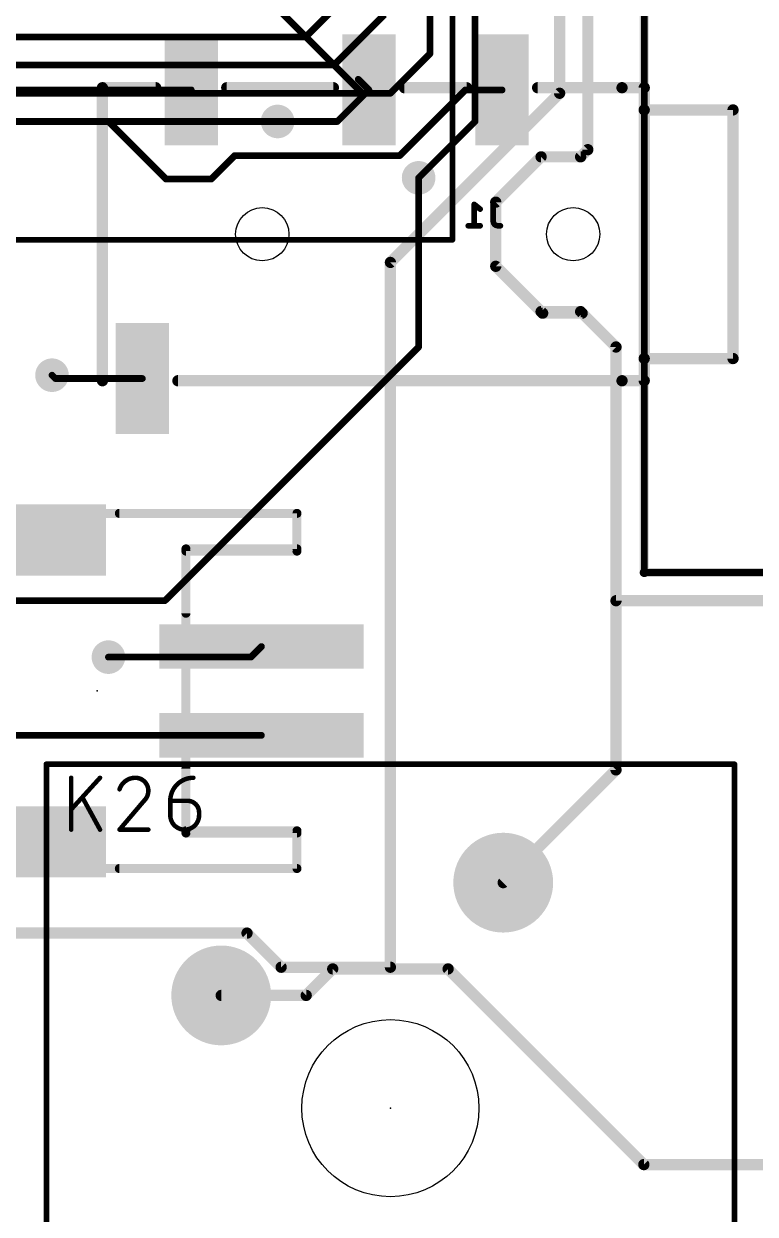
# Model space of a CAD drawing. Extents: x -5 to 151, y -26 to 100.
# Drawn here: x 105.41 to 121.88, y -10.01 to 16.8 of the extents above; entities that cross this region are included whole.
import ezdxf

# ---------------------------------------------------------------- set-up
doc = ezdxf.new("R2010")
doc.units = 0
for name, color, linetype in [('1', 12, 'CONTINUOUS'), ('16', 132, 'CONTINUOUS'), ('17', 110, 'CONTINUOUS'), ('18', 110, 'CONTINUOUS'), ('20', 31, 'CONTINUOUS'), ('21', 253, 'CONTINUOUS'), ('22', 253, 'CONTINUOUS'), ('23', 53, 'CONTINUOUS'), ('24', 53, 'CONTINUOUS'), ('25', 253, 'CONTINUOUS'), ('26', 253, 'CONTINUOUS'), ('51', 253, 'CONTINUOUS'), ('52', 253, 'CONTINUOUS')]:
    doc.layers.add(name, color=color, linetype=linetype)

# ---------------------------------------------------------------- blocks, each defined once
blk = doc.blocks.new('RECT')
blk.add_solid([(-0.5, -0.5), (0.5, -0.5), (-0.5, 0.5), (0.5, 0.5)])
blk = doc.blocks.new('ROUNDP')
at = {"const_width": 0.5}
blk.add_lwpolyline([(0, -0.25, 1), (0, 0.25, 1), (0, -0.25)], format="xyb", dxfattribs=at)
blk = doc.blocks.new('ROUNDV')
at = {"const_width": 0.5}
blk.add_lwpolyline([(0, -0.25, 1), (0, 0.25, 1), (0, -0.25)], format="xyb", dxfattribs=at)

msp = doc.modelspace()

# ---------------------------------------------------------------- linework, layer by layer
at = {"layer": '1'}
for points, const_width in [([(119.38, 4.445), (119.38, 94.615)], 0.1524), ([(118.11, 24.765), (118.11, 13.97)], 0.254), ([(117.475, 15.24), (117.475, 24.13)], 0.254), ([(114.554, 23.114), (114.554, 16.129)], 0.1524), ([(115.57, 23.114), (115.57, 14.605)], 0.1524), ([(111.76, 16.51), (112.522, 17.272)], 0.1524), ([(112.395, 15.875), (113.5304, 17.0104)], 0.1524), ([(102.108, 16.51), (111.76, 16.51)], 0.1524), ([(114.554, 16.129), (113.665, 15.24)], 0.1524), ([(102.87, 15.875), (112.395, 15.875)], 0.1524), ([(103.505, 15.24), (113.665, 15.24)], 0.1524), ([(113.665, 11.43), (117.475, 15.24)], 0.254), ([(111.125, 14.605), (104.5344, 14.605)], 0.1524), ([(115.57, 14.605), (114.3, 13.335)], 0.1524), ([(118.11, 13.97), (117.948, 13.808)], 0.254), ([(117.058, 13.808), (116.037, 12.787)], 0.254), ([(117.948, 13.808), (117.058, 13.808)], 0.254), ([(116.037, 12.787), (116.037, 11.343)], 0.254), ([(113.665, -4.445), (113.665, 11.43)], 0.254), ([(116.037, 11.343), (117.093, 10.287)], 0.254), ([(117.093, 10.287), (117.983, 10.287)], 0.254), ([(117.983, 10.287), (118.745, 9.525)], 0.254), ([(118.745, 9.525), (118.745, 3.81)], 0.254), ([(144.78, 4.445), (119.38, 4.445)], 0.1524), ([(118.745, 3.81), (135.255, 3.81)], 0.254), ([(98.2917, -3.6766), (110.4363, -3.6766)], 0.254), ([(110.4363, -3.6766), (111.2046, -4.445)], 0.254), ([(111.2046, -4.445), (113.665, -4.445)], 0.254)]:
    msp.add_lwpolyline(points, dxfattribs=dict(at, const_width=const_width))
for points, const_width in [([(111.7331, 16.5369, 1), (111.7869, 16.4831)], 0.0762), ([(111.76, 16.4719, 1), (111.76, 16.5481)], 0.0762), ([(114.5159, 16.129, 1), (114.5921, 16.129)], 0.0762), ([(114.5809, 16.1021, 1), (114.5271, 16.1559)], 0.0762), ([(112.3681, 15.9019, 1), (112.4219, 15.8481)], 0.0762), ([(112.395, 15.8369, 1), (112.395, 15.9131)], 0.0762), ([(113.6381, 15.2669, 1), (113.6919, 15.2131)], 0.0762), ([(113.665, 15.2019, 1), (113.665, 15.2781)], 0.0762), ([(117.4115, 15.24, 1), (117.5385, 15.24)], 0.127), ([(117.5199, 15.1951, 1), (117.4301, 15.2849)], 0.127), ([(111.125, 14.5669, 1), (111.125, 14.6431)], 0.0762), ([(115.5319, 14.605, 1), (115.6081, 14.605)], 0.0762), ([(115.5969, 14.5781, 1), (115.5431, 14.6319)], 0.0762), ([(118.0465, 13.97, 1), (118.1735, 13.97)], 0.127), ([(118.1549, 13.9251, 1), (118.0651, 14.0149)], 0.127), ([(117.058, 13.8715, 1), (117.058, 13.7445)], 0.127), ([(117.1029, 13.7631, 1), (117.0131, 13.8529)], 0.127), ([(117.9031, 13.8529, 1), (117.9929, 13.7631)], 0.127), ([(117.948, 13.7445, 1), (117.948, 13.8715)], 0.127), ([(114.2731, 13.3619, 1), (114.3269, 13.3081)], 0.0762), ([(116.1005, 12.787, 1), (115.9735, 12.787)], 0.127), ([(115.9921, 12.8319, 1), (116.0819, 12.7421)], 0.127), ([(113.7285, 11.43, 1), (113.6015, 11.43)], 0.127), ([(113.6201, 11.4749, 1), (113.7099, 11.3851)], 0.127), ([(116.0819, 11.3879, 1), (115.9921, 11.2981)], 0.127), ([(115.9735, 11.343, 1), (116.1005, 11.343)], 0.127), ([(117.093, 10.3505, 1), (117.093, 10.2235)], 0.127), ([(117.0481, 10.2421, 1), (117.1379, 10.3319)], 0.127), ([(118.0279, 10.3319, 1), (117.9381, 10.2421)], 0.127), ([(117.983, 10.2235, 1), (117.983, 10.3505)], 0.127), ([(118.8085, 9.525, 1), (118.6815, 9.525)], 0.127), ([(118.7001, 9.4801, 1), (118.7899, 9.5699)], 0.127), ([(119.38, 4.4831, 1), (119.38, 4.4069)], 0.0762), ([(119.3419, 4.445, 1), (119.4181, 4.445)], 0.0762), ([(118.745, 3.8735, 1), (118.745, 3.7465)], 0.127), ([(118.6815, 3.81, 1), (118.8085, 3.81)], 0.127), ([(110.4812, -3.6317, 1), (110.3914, -3.7216)], 0.127), ([(110.4363, -3.7401, 1), (110.4363, -3.6132)], 0.127), ([(111.2046, -4.3815, 1), (111.2046, -4.5085)], 0.127), ([(111.1597, -4.4899, 1), (111.2495, -4.4001)], 0.127), ([(113.6015, -4.445, 1), (113.7285, -4.445)], 0.127), ([(113.665, -4.5085, 1), (113.665, -4.3815)], 0.127)]:
    msp.add_lwpolyline(points, format="xyb", dxfattribs=dict(at, const_width=const_width))
at = {"layer": '16'}
for points, const_width in [([(119.38, 4.445), (119.38, 94.615)], 0.1524), ([(118.11, 22.1798), (118.11, 13.97)], 0.254), ([(111.125, 17.145), (113.0675, 15.2025)], 0.1524), ([(113.18, 15.315), (112.9411, 15.5539)], 0.1524), ([(92.15, 15.315), (109.18, 15.315)], 0.1524), ([(113.18, 15.315), (113.0675, 15.2025)], 0.1524), ([(113.8747, 13.8364), (115.3533, 15.315)], 0.1524), ([(115.3533, 15.315), (116.18, 15.315)], 0.1524), ([(113.0675, 15.2025), (112.47, 14.605)], 0.1524), ([(92.71, 14.605), (107.315, 14.605)], 0.1524), ([(107.315, 14.605), (108.6129, 13.3071)], 0.1524), ([(112.47, 14.605), (111.125, 14.605)], 0.1524), ([(118.11, 13.97), (117.948, 13.808)], 0.254), ([(109.6289, 13.3071), (110.1583, 13.8364)], 0.1524), ([(110.1583, 13.8364), (113.8747, 13.8364)], 0.1524), ([(117.058, 13.808), (116.037, 12.787)], 0.254), ([(117.948, 13.808), (117.058, 13.808)], 0.254), ([(114.3, 13.335), (114.3, 9.525)], 0.1524), ([(108.6129, 13.3071), (109.6289, 13.3071)], 0.1524), ([(116.037, 12.787), (116.037, 11.343)], 0.254), ([(116.037, 11.343), (117.058, 10.322)], 0.254), ([(117.058, 10.322), (117.948, 10.322)], 0.254), ([(117.948, 10.322), (118.745, 9.525)], 0.254), ([(114.3, 9.525), (108.585, 3.81)], 0.1524), ([(118.745, 9.525), (118.745, 0)], 0.254), ([(106.12, 8.815), (106.045, 8.89)], 0.1524), ([(108.08, 8.815), (106.12, 8.815)], 0.1524), ([(144.78, 4.445), (119.38, 4.445)], 0.1524), ([(108.585, 3.81), (102.6661, 3.81)], 0.1524), ([(110.761, 2.778), (110.523, 2.54)], 0.1524), ([(110.523, 2.54), (107.315, 2.54)], 0.1524), ([(103.362, 0.778), (110.761, 0.778)], 0.1524), ([(118.745, 0), (116.205, -2.54)], 0.254), ([(112.3657, -4.4831), (111.7688, -5.08)], 0.254), ([(114.9644, -4.4831), (112.3657, -4.4831)], 0.254), ([(119.3713, -8.89), (114.9644, -4.4831)], 0.254), ([(111.7688, -5.08), (109.855, -5.08)], 0.254), ([(123.19, -8.89), (119.3713, -8.89)], 0.254)]:
    msp.add_lwpolyline(points, dxfattribs=dict(at, const_width=const_width))
for points, const_width in [([(112.968, 15.5808, 1), (112.9142, 15.527)], 0.0762), ([(109.18, 15.2769, 1), (109.18, 15.3531)], 0.0762), ([(113.2069, 15.2881, 1), (113.1531, 15.3419)], 0.0762), ([(113.1531, 15.2881, 1), (113.2069, 15.3419)], 0.0762), ([(115.3533, 15.3531, 1), (115.3533, 15.2769)], 0.0762), ([(115.3802, 15.2881, 1), (115.3263, 15.3419)], 0.0762), ([(116.18, 15.2769, 1), (116.18, 15.3531)], 0.0762), ([(113.0406, 15.2294, 1), (113.0944, 15.1756)], 0.0762), ([(113.0944, 15.1756, 1), (113.0406, 15.2294)], 0.0762), ([(113.0406, 15.1756, 1), (113.0944, 15.2294)], 0.0762), ([(107.3419, 14.6319, 1), (107.2881, 14.5781)], 0.0762), ([(107.315, 14.5669, 1), (107.315, 14.6431)], 0.0762), ([(111.125, 14.6431, 1), (111.125, 14.5669)], 0.0762), ([(112.4431, 14.6319, 1), (112.4969, 14.5781)], 0.0762), ([(112.47, 14.5669, 1), (112.47, 14.6431)], 0.0762), ([(118.0465, 13.97, 1), (118.1735, 13.97)], 0.127), ([(118.1549, 13.9251, 1), (118.0651, 14.0149)], 0.127), ([(110.1583, 13.8745, 1), (110.1583, 13.7983)], 0.0762), ([(110.1852, 13.8095, 1), (110.1313, 13.8633)], 0.0762), ([(113.8477, 13.8633, 1), (113.9016, 13.8095)], 0.0762), ([(113.8747, 13.7983, 1), (113.8747, 13.8745)], 0.0762), ([(117.058, 13.8715, 1), (117.058, 13.7445)], 0.127), ([(117.1029, 13.7631, 1), (117.0131, 13.8529)], 0.127), ([(117.9031, 13.8529, 1), (117.9929, 13.7631)], 0.127), ([(117.948, 13.7445, 1), (117.948, 13.8715)], 0.127), ([(114.3381, 13.335, 1), (114.2619, 13.335)], 0.0762), ([(108.6129, 13.3452, 1), (108.6129, 13.269)], 0.0762), ([(108.586, 13.2801, 1), (108.6399, 13.334)], 0.0762), ([(109.602, 13.334, 1), (109.6559, 13.2801)], 0.0762), ([(109.6289, 13.269, 1), (109.6289, 13.3452)], 0.0762), ([(116.1005, 12.787, 1), (115.9735, 12.787)], 0.127), ([(115.9921, 12.8319, 1), (116.0819, 12.7421)], 0.127), ([(116.0819, 11.3879, 1), (115.9921, 11.2981)], 0.127), ([(115.9735, 11.343, 1), (116.1005, 11.343)], 0.127), ([(117.058, 10.3855, 1), (117.058, 10.2585)], 0.127), ([(117.0131, 10.2771, 1), (117.1029, 10.3669)], 0.127), ([(117.9929, 10.3669, 1), (117.9031, 10.2771)], 0.127), ([(117.948, 10.2585, 1), (117.948, 10.3855)], 0.127), ([(114.2619, 9.525, 1), (114.3381, 9.525)], 0.0762), ([(114.3269, 9.4981, 1), (114.2731, 9.5519)], 0.0762), ([(118.8085, 9.525, 1), (118.6815, 9.525)], 0.127), ([(118.7001, 9.4801, 1), (118.7899, 9.5699)], 0.127), ([(106.0719, 8.9169, 1), (106.0181, 8.8631)], 0.0762), ([(106.12, 8.8531, 1), (106.12, 8.7769)], 0.0762), ([(106.0931, 8.7881, 1), (106.1469, 8.8419)], 0.0762), ([(108.08, 8.7769, 1), (108.08, 8.8531)], 0.0762), ([(119.38, 4.4831, 1), (119.38, 4.4069)], 0.0762), ([(119.3419, 4.445, 1), (119.4181, 4.445)], 0.0762), ([(108.5581, 3.8369, 1), (108.6119, 3.7831)], 0.0762), ([(108.585, 3.7719, 1), (108.585, 3.8481)], 0.0762), ([(110.7879, 2.7511, 1), (110.7341, 2.8049)], 0.0762), ([(107.315, 2.5781, 1), (107.315, 2.5019)], 0.0762), ([(110.4961, 2.5669, 1), (110.5499, 2.5131)], 0.0762), ([(110.523, 2.5019, 1), (110.523, 2.5781)], 0.0762), ([(110.761, 0.7399, 1), (110.761, 0.8161)], 0.0762), ([(118.6815, 0, 1), (118.8085, 0)], 0.127), ([(118.7899, -0.0449, 1), (118.7001, 0.0449)], 0.127), ([(116.1601, -2.4951, 1), (116.2499, -2.5849)], 0.127), ([(112.3657, -4.4196, 1), (112.3657, -4.5466)], 0.127), ([(112.4106, -4.528, 1), (112.3207, -4.4382)], 0.127), ([(115.0093, -4.4382, 1), (114.9194, -4.528)], 0.127), ([(114.9644, -4.5466, 1), (114.9644, -4.4196)], 0.127), ([(109.855, -5.0165, 1), (109.855, -5.1435)], 0.127), ([(111.7238, -5.0351, 1), (111.8137, -5.1249)], 0.127), ([(111.7688, -5.1435, 1), (111.7688, -5.0165)], 0.127), ([(119.3713, -8.8265, 1), (119.3713, -8.9535)], 0.127), ([(119.3263, -8.9349, 1), (119.4162, -8.8451)], 0.127)]:
    msp.add_lwpolyline(points, format="xyb", dxfattribs=dict(at, const_width=const_width))
at = {"layer": '20'}
for centre, radius in [((110.78, 12.065), 0.6), ((117.78, 12.065), 0.6), ((113.665, -7.62), 1.9939)]:
    msp.add_circle(centre, radius, dxfattribs=at)
at = {"layer": '21', "const_width": 0.2032}
for points in [[(119.38, 4.445), (119.38, 94.615)], [(144.78, 4.445), (119.38, 4.445)]]:
    msp.add_lwpolyline(points, dxfattribs=at)
at = {"layer": '21', "const_width": 0.1016}
for points in [[(119.38, 4.4958, 1), (119.38, 4.3942)], [(119.3292, 4.445, 1), (119.4308, 4.445)]]:
    msp.add_lwpolyline(points, format="xyb", dxfattribs=at)
at = {"layer": '22'}
for points, const_width in [([(107.18, 15.365), (107.18, 8.765)], 0.254), ([(107.18, 15.365), (108.38, 15.365)], 0.254), ([(112.38, 15.365), (109.98, 15.365)], 0.254), ([(115.38, 15.365), (113.98, 15.365)], 0.254), ([(118.88, 15.365), (116.98, 15.365)], 0.254), ([(118.88, 8.765), (108.88, 8.765)], 0.254), ([(111.561, 5.778), (107.561, 5.778)], 0.2032), ([(111.561, 4.928), (111.561, 5.778)], 0.2032), ([(109.061, 3.528), (109.061, 4.928)], 0.2032), ([(109.061, 4.928), (111.561, 4.928)], 0.2032), ([(109.061, -1.372), (109.061, 0.028)], 0.2032), ([(111.561, -1.372), (109.061, -1.372)], 0.2032), ([(111.561, -2.222), (111.561, -1.372)], 0.2032), ([(107.561, -2.222), (111.561, -2.222)], 0.2032)]:
    msp.add_lwpolyline(points, dxfattribs=dict(at, const_width=const_width))
for points, const_width in [([(107.2435, 15.365, 1), (107.1165, 15.365)], 0.127), ([(107.18, 15.4285, 1), (107.18, 15.3015)], 0.127), ([(108.38, 15.3015, 1), (108.38, 15.4285)], 0.127), ([(109.98, 15.4285, 1), (109.98, 15.3015)], 0.127), ([(112.38, 15.3015, 1), (112.38, 15.4285)], 0.127), ([(113.98, 15.4285, 1), (113.98, 15.3015)], 0.127), ([(115.38, 15.3015, 1), (115.38, 15.4285)], 0.127), ([(116.98, 15.4285, 1), (116.98, 15.3015)], 0.127), ([(118.88, 15.3015, 1), (118.88, 15.4285)], 0.127), ([(108.88, 8.8285, 1), (108.88, 8.7015)], 0.127), ([(118.88, 8.7015, 1), (118.88, 8.8285)], 0.127), ([(107.1165, 8.765, 1), (107.2435, 8.765)], 0.127), ([(107.561, 5.8288, 1), (107.561, 5.7272)], 0.1016), ([(111.6118, 5.778, 1), (111.5102, 5.778)], 0.1016), ([(111.561, 5.7272, 1), (111.561, 5.8288)], 0.1016), ([(109.1118, 4.928, 1), (109.0102, 4.928)], 0.1016), ([(109.061, 4.9788, 1), (109.061, 4.8772)], 0.1016), ([(111.5102, 4.928, 1), (111.6118, 4.928)], 0.1016), ([(111.561, 4.8772, 1), (111.561, 4.9788)], 0.1016), ([(109.0102, 3.528, 1), (109.1118, 3.528)], 0.1016), ([(109.1118, 0.028, 1), (109.0102, 0.028)], 0.1016), ([(109.061, -1.3212, 1), (109.061, -1.4228)], 0.1016), ([(109.0102, -1.372, 1), (109.1118, -1.372)], 0.1016), ([(111.6118, -1.372, 1), (111.5102, -1.372)], 0.1016), ([(111.561, -1.4228, 1), (111.561, -1.3212)], 0.1016), ([(107.561, -2.1712, 1), (107.561, -2.2728)], 0.1016), ([(111.561, -2.2728, 1), (111.561, -2.1712)], 0.1016), ([(111.5102, -2.222, 1), (111.6118, -2.222)], 0.1016)]:
    msp.add_lwpolyline(points, format="xyb", dxfattribs=dict(at, const_width=const_width))
at = {"layer": '23'}
msp.add_point((113.665, -7.62), dxfattribs=at)
at = {"layer": '24'}
for p in [(119.38, 12.065), (107.061, 1.778)]:
    msp.add_point(p, dxfattribs=at)
at = {"layer": '25', "const_width": 0.1016}
for points in [[(106.4768, -1.3462), (106.4768, -0.1778)], [(107.1259, -0.1778), (106.4768, -0.8918)], [(107.1259, -1.3462), (106.7364, -0.6322)], [(108.1165, -0.6971), (107.5648, -1.3462)], [(108.7078, -0.6971), (109.0972, -0.6971)], [(108.7078, -1.0216), (108.7078, -0.6971)], [(109.3569, -0.9567), (109.3569, -1.0216)], [(107.5648, -1.3462), (108.2139, -1.3462)]]:
    msp.add_lwpolyline(points, dxfattribs=at)
at = {"layer": '25'}
for points, const_width in [([(106.5022, -0.1778, 1), (106.4514, -0.1778)], 0.0508), ([(107.1447, -0.1949, 1), (107.1071, -0.1607)], 0.0508), ([(107.9218, -0.1778, 0.3252), (107.5648, -0.4374)], 0.1016), ([(108.2139, -0.4699, 0.4142), (107.9218, -0.1778)], 0.1016), ([(107.9218, -0.1524, 1), (107.9218, -0.2032)], 0.0508), ([(107.9218, -0.2032, 1), (107.9218, -0.1524)], 0.0508), ([(109.227, -0.1778, 0.4142), (108.7078, -0.6971)], 0.1016), ([(109.227, -0.2032, 1), (109.227, -0.1524)], 0.0508), ([(107.5406, -0.4296, 1), (107.5889, -0.4453)], 0.0508), ([(108.1165, -0.6971, 0.2053), (108.2139, -0.4699)], 0.1016), ([(108.2393, -0.4699, 1), (108.1885, -0.4699)], 0.0508), ([(108.1885, -0.4699, 1), (108.2393, -0.4699)], 0.0508), ([(106.7587, -0.62, 1), (106.7141, -0.6443)], 0.0508), ([(108.099, -0.6787, 1), (108.134, -0.7155)], 0.0508), ([(108.1359, -0.7135, 1), (108.0972, -0.6806)], 0.0508), ([(108.7078, -0.6717, 1), (108.7078, -0.7225)], 0.0508), ([(108.7332, -0.6971, 1), (108.6824, -0.6971)], 0.0508), ([(108.6824, -0.6971, 1), (108.7332, -0.6971)], 0.0508), ([(109.3569, -0.9567, 0.4142), (109.0972, -0.6971)], 0.1016), ([(109.0972, -0.6717, 1), (109.0972, -0.7225)], 0.0508), ([(109.0972, -0.7225, 1), (109.0972, -0.6717)], 0.0508), ([(106.458, -0.8747, 1), (106.4956, -0.9089)], 0.0508), ([(108.7078, -1.0216, 1), (109.3569, -1.0216)], 0.1016), ([(108.7332, -1.0216, 1), (108.6824, -1.0216)], 0.0508), ([(108.6824, -1.0216, 1), (108.7332, -1.0216)], 0.0508), ([(109.3823, -0.9567, 1), (109.3315, -0.9567)], 0.0508), ([(109.3315, -0.9567, 1), (109.3823, -0.9567)], 0.0508), ([(109.3823, -1.0216, 1), (109.3315, -1.0216)], 0.0508), ([(109.3315, -1.0216, 1), (109.3823, -1.0216)], 0.0508), ([(106.4514, -1.3462, 1), (106.5022, -1.3462)], 0.0508), ([(107.1036, -1.3584, 1), (107.1482, -1.334)], 0.0508), ([(107.5454, -1.3297, 1), (107.5841, -1.3627)], 0.0508), ([(107.5648, -1.3208, 1), (107.5648, -1.3716)], 0.0508), ([(108.2139, -1.3716, 1), (108.2139, -1.3208)], 0.0508)]:
    msp.add_lwpolyline(points, format="xyb", dxfattribs=dict(at, const_width=const_width))
at = {"layer": '26'}
for points, const_width in [([(115.5835, 12.7381, 1), (115.52, 12.7381)], 0.0635), ([(115.5716, 12.7629, 1), (115.532, 12.7133)], 0.0635), ([(115.666, 12.6061, 1), (115.7057, 12.6556)], 0.0635), ([(116.0124, 12.7381, 1), (115.9489, 12.7381)], 0.0635), ([(115.9806, 12.3627, 0.4142), (116.0879, 12.2555)], 0.127), ([(116.0124, 12.3627, 1), (115.9489, 12.3627)], 0.0635), ([(115.9489, 12.3627, 1), (116.0124, 12.3627)], 0.0635), ([(115.4177, 12.2873, 1), (115.4177, 12.2238)], 0.0635), ([(115.52, 12.2555, 1), (115.5835, 12.2555)], 0.0635), ([(115.6858, 12.2238, 1), (115.6858, 12.2873)], 0.0635), ([(116.0879, 12.2873, 1), (116.0879, 12.2238)], 0.0635), ([(116.0879, 12.2238, 1), (116.0879, 12.2873)], 0.0635), ([(116.1415, 12.2238, 1), (116.1415, 12.2873)], 0.0635)]:
    msp.add_lwpolyline(points, format="xyb", dxfattribs=dict(at, const_width=const_width))
at = {"layer": '26', "const_width": 0.127}
for points in [[(115.6858, 12.6309), (115.5518, 12.7381)], [(115.5518, 12.7381), (115.5518, 12.2555)], [(115.9806, 12.7381), (115.9806, 12.3627)], [(115.6858, 12.2555), (115.4177, 12.2555)], [(116.0879, 12.2555), (116.1415, 12.2555)]]:
    msp.add_lwpolyline(points, dxfattribs=at)
at = {"layer": '51', "const_width": 0.127}
for points in [[(115.062, 27.432), (115.062, 11.938)], [(115.062, 11.938), (99.568, 11.938)], [(105.918, -15.367), (105.918, 0.127)], [(105.918, 0.127), (121.412, 0.127)], [(121.412, 0.127), (121.412, -15.367)]]:
    msp.add_lwpolyline(points, dxfattribs=at)
at = {"layer": '51', "const_width": 0.0635}
for points in [[(115.0303, 11.938, 1), (115.0938, 11.938)], [(115.062, 11.9063, 1), (115.062, 11.9698)], [(105.918, 0.1588, 1), (105.918, 0.0953)], [(105.9498, 0.127, 1), (105.8863, 0.127)], [(121.4438, 0.127, 1), (121.3803, 0.127)], [(121.412, 0.0953, 1), (121.412, 0.1588)]]:
    msp.add_lwpolyline(points, format="xyb", dxfattribs=at)
at = {"layer": '52'}
for points, const_width in [([(118.88, 15.365), (119.38, 15.365)], 0.254), ([(119.38, 15.365), (119.38, 14.865)], 0.254), ([(119.38, 14.865), (119.38, 9.265)], 0.254), ([(119.38, 14.865), (121.38, 14.865)], 0.254), ([(121.38, 14.865), (121.38, 9.265)], 0.254), ([(119.38, 9.265), (119.38, 8.765)], 0.254), ([(121.38, 9.265), (119.38, 9.265)], 0.254), ([(119.38, 8.765), (118.88, 8.765)], 0.254), ([(111.561, 5.778), (104.061, 5.778)], 0.2032), ([(111.561, 4.978), (111.561, 5.778)], 0.2032), ([(109.061, -1.422), (109.061, 4.978)], 0.2032), ([(109.061, 4.978), (111.561, 4.978)], 0.2032), ([(111.561, -1.422), (109.061, -1.422)], 0.2032), ([(111.561, -2.222), (111.561, -1.422)], 0.2032), ([(104.061, -2.222), (111.561, -2.222)], 0.2032)]:
    msp.add_lwpolyline(points, dxfattribs=dict(at, const_width=const_width))
for points, const_width in [([(118.88, 15.4285, 1), (118.88, 15.3015)], 0.127), ([(119.4435, 15.365, 1), (119.3165, 15.365)], 0.127), ([(119.38, 15.3015, 1), (119.38, 15.4285)], 0.127), ([(119.4435, 14.865, 1), (119.3165, 14.865)], 0.127), ([(119.38, 14.9285, 1), (119.38, 14.8015)], 0.127), ([(119.3165, 14.865, 1), (119.4435, 14.865)], 0.127), ([(121.4435, 14.865, 1), (121.3165, 14.865)], 0.127), ([(121.38, 14.8015, 1), (121.38, 14.9285)], 0.127), ([(119.4435, 9.265, 1), (119.3165, 9.265)], 0.127), ([(119.38, 9.3285, 1), (119.38, 9.2015)], 0.127), ([(121.38, 9.2015, 1), (121.38, 9.3285)], 0.127), ([(119.3165, 9.265, 1), (119.4435, 9.265)], 0.127), ([(121.3165, 9.265, 1), (121.4435, 9.265)], 0.127), ([(118.88, 8.8285, 1), (118.88, 8.7015)], 0.127), ([(119.38, 8.7015, 1), (119.38, 8.8285)], 0.127), ([(119.3165, 8.765, 1), (119.4435, 8.765)], 0.127), ([(111.6118, 5.778, 1), (111.5102, 5.778)], 0.1016), ([(111.561, 5.7272, 1), (111.561, 5.8288)], 0.1016), ([(109.1118, 4.978, 1), (109.0102, 4.978)], 0.1016), ([(109.061, 5.0288, 1), (109.061, 4.9272)], 0.1016), ([(111.5102, 4.978, 1), (111.6118, 4.978)], 0.1016), ([(111.561, 4.9272, 1), (111.561, 5.0288)], 0.1016), ([(109.061, -1.3712, 1), (109.061, -1.4728)], 0.1016), ([(111.6118, -1.422, 1), (111.5102, -1.422)], 0.1016), ([(111.561, -1.4728, 1), (111.561, -1.3712)], 0.1016), ([(109.0102, -1.422, 1), (109.1118, -1.422)], 0.1016), ([(111.561, -2.2728, 1), (111.561, -2.1712)], 0.1016), ([(111.5102, -2.222, 1), (111.6118, -2.222)], 0.1016)]:
    msp.add_lwpolyline(points, format="xyb", dxfattribs=dict(at, const_width=const_width))

# ---------------------------------------------------------------- block references
at = {"layer": '16', "rotation": 180}
for p, xscale, yscale in [((109.18, 15.315), 1.2, 2.5), ((113.18, 15.315), 1.2, 2.5), ((108.08, 8.815), 1.2, 2.5), ((105.561, 5.178), 3.4, 1.6), ((105.561, -1.622), 3.4, 1.6)]:
    msp.add_blockref('RECT', p, dxfattribs=dict(at, xscale=xscale, yscale=yscale))
at = {"layer": '16', "xscale": 1.2, "yscale": 2.5}
msp.add_blockref('RECT', (116.18, 15.315), dxfattribs=at)
at = {"layer": '16', "yscale": 4.6, "rotation": 270}
for p in [(110.761, 2.778), (110.761, 0.778)]:
    msp.add_blockref('RECT', p, dxfattribs=at)
at = {"layer": '17', "xscale": 2.2479, "yscale": 2.2479}
for p in [(116.205, -2.54), (116.205, -2.54), (109.855, -5.08), (109.855, -5.08)]:
    msp.add_blockref('ROUNDP', p, dxfattribs=at)
at = {"layer": '18', "xscale": 0.7564, "yscale": 0.7564}
for p in [(111.125, 14.605), (111.125, 14.605), (114.3, 13.335), (114.3, 13.335), (106.045, 8.89), (106.045, 8.89), (107.315, 2.54), (107.315, 2.54)]:
    msp.add_blockref('ROUNDV', p, dxfattribs=at)

doc.saveas('drawing.dxf')
